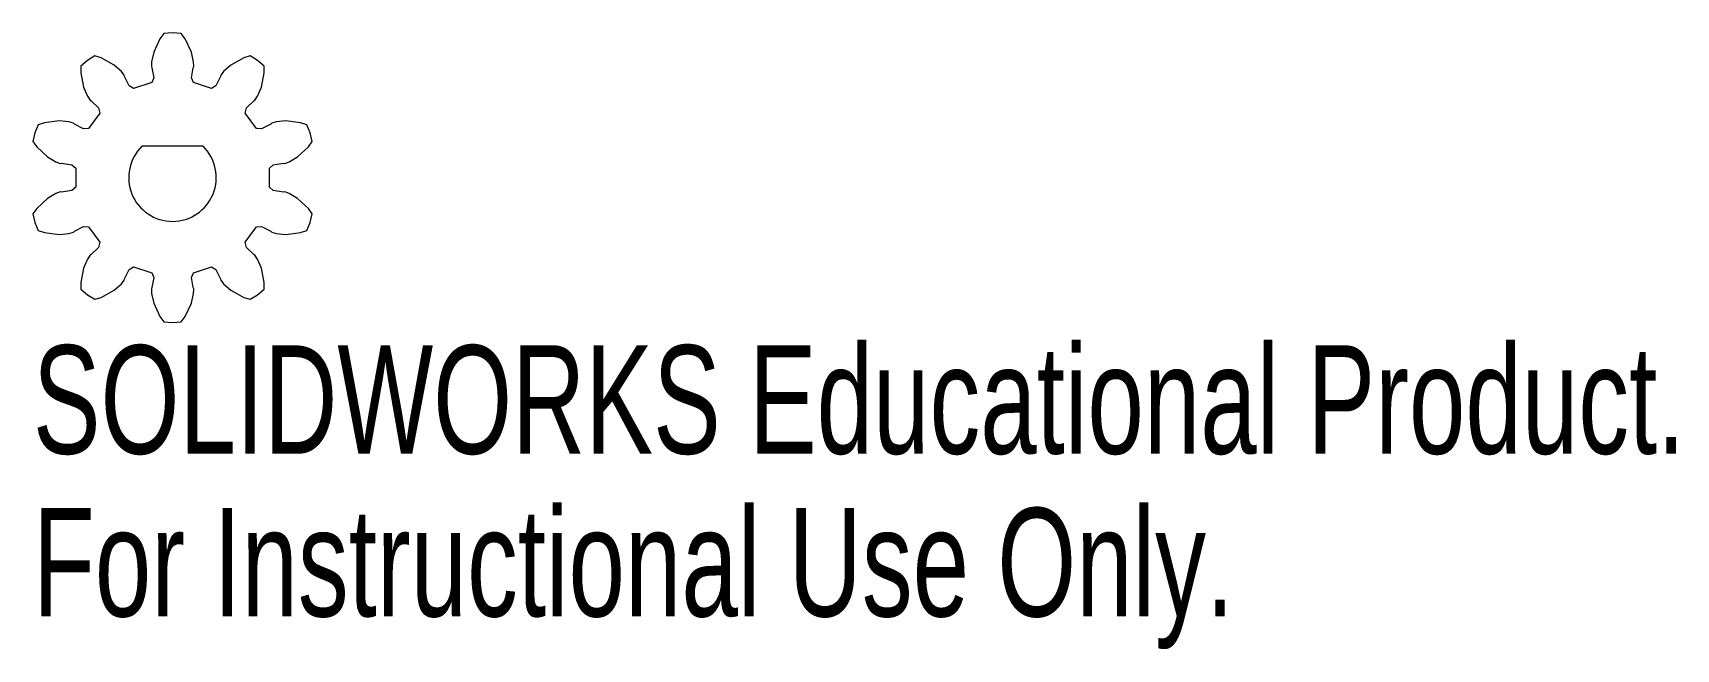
# Model space of a CAD drawing. Header units: inches. Extents: x 0.8 to 3.68, y -0.83 to 0.25.
import ezdxf

# ---------------------------------------------------------------- set-up
doc = ezdxf.new("R2010")
doc.units = ezdxf.units.IN
doc.header["$MEASUREMENT"] = 0
doc.styles.add('SLDTEXTSTYLE0', font='TXT', dxfattribs={"width": 0.7})

msp = doc.modelspace()

# ---------------------------------------------------------------- linework, layer by layer
at = {"color": 7, "linetype": 'Continuous', "lineweight": 15}
for p, q in [((1.0196, 0.2435), (1.0088, 0.2201)), ((1.0267, 0.2529), (1.0196, 0.2435)), ((1.0419, 0.2541), (1.0267, 0.2529)), ((1.0571, 0.2529), (1.0419, 0.2541)), ((1.0642, 0.2435), (1.0571, 0.2529)), ((1.075, 0.2201), (1.0642, 0.2435)), ((0.8926, 0.2055), (0.881, 0.1956)), ((0.9056, 0.2135), (0.8926, 0.2055)), ((0.9168, 0.2101), (0.9056, 0.2135)), ((0.9393, 0.1975), (0.9168, 0.2101)), ((1.005, 0.2034), (1.0048, 0.1951)), ((1.0088, 0.2201), (1.005, 0.2034)), ((1.0788, 0.2034), (1.075, 0.2201)), ((1.079, 0.1951), (1.0788, 0.2034)), ((1.167, 0.2101), (1.1445, 0.1975)), ((1.1782, 0.2135), (1.167, 0.2101)), ((1.1912, 0.2055), (1.1782, 0.2135)), ((1.2028, 0.1956), (1.1912, 0.2055)), ((0.881, 0.1956), (0.8808, 0.1839)), ((0.8808, 0.1839), (0.8857, 0.1586)), ((0.9522, 0.1863), (0.9393, 0.1975)), ((0.9572, 0.1796), (0.9522, 0.1863)), ((0.9577, 0.1774), (0.9572, 0.1796)), ((0.9657, 0.1613), (0.9577, 0.1774)), ((1.0048, 0.1951), (1.0058, 0.193)), ((1.0088, 0.1752), (1.0053, 0.1668)), ((1.0058, 0.193), (1.0088, 0.1752)), ((1.075, 0.1752), (1.0781, 0.193)), ((1.0785, 0.1668), (1.075, 0.1752)), ((1.0781, 0.193), (1.079, 0.1951)), ((1.1261, 0.1774), (1.1181, 0.1613)), ((1.1266, 0.1796), (1.1261, 0.1774)), ((1.1316, 0.1863), (1.1266, 0.1796)), ((1.1445, 0.1975), (1.1316, 0.1863)), ((1.1981, 0.1586), (1.203, 0.1839)), ((1.203, 0.1839), (1.2028, 0.1956)), ((0.8857, 0.1586), (0.8925, 0.1429)), ((0.9735, 0.1564), (0.9657, 0.1613)), ((1.0053, 0.1668), (0.9735, 0.1564)), ((1.1103, 0.1564), (1.0785, 0.1668)), ((1.1181, 0.1613), (1.1103, 0.1564)), ((1.1913, 0.1429), (1.1981, 0.1586)), ((0.8925, 0.1429), (0.8972, 0.1361)), ((0.8972, 0.1361), (0.8992, 0.1349)), ((0.8992, 0.1349), (0.9121, 0.1223)), ((0.9121, 0.1223), (0.9143, 0.1134)), ((1.1695, 0.1134), (1.1717, 0.1223)), ((1.1717, 0.1223), (1.1846, 0.1349)), ((1.1846, 0.1349), (1.1866, 0.1361)), ((1.1866, 0.1361), (1.1913, 0.1429)), ((0.8061, 0.0926), (0.8003, 0.0785)), ((0.8172, 0.0964), (0.8061, 0.0926)), ((0.8428, 0.0995), (0.8172, 0.0964)), ((0.8599, 0.098), (0.8428, 0.0995)), ((0.8678, 0.0955), (0.8599, 0.098)), ((0.8695, 0.094), (0.8678, 0.0955)), ((0.8855, 0.0857), (0.8695, 0.094)), ((0.9143, 0.1134), (0.8946, 0.0863)), ((1.1892, 0.0863), (1.1695, 0.1134)), ((1.2143, 0.094), (1.1983, 0.0857)), ((1.216, 0.0955), (1.2143, 0.094)), ((1.224, 0.098), (1.216, 0.0955)), ((1.241, 0.0995), (1.224, 0.098)), ((1.2666, 0.0964), (1.241, 0.0995)), ((1.2777, 0.0926), (1.2666, 0.0964)), ((1.2835, 0.0785), (1.2777, 0.0926)), ((0.8003, 0.0785), (0.7967, 0.0637)), ((0.7967, 0.0637), (0.8035, 0.0541)), ((0.8946, 0.0863), (0.8855, 0.0857)), ((1.1983, 0.0857), (1.1892, 0.0863)), ((1.2803, 0.0541), (1.2871, 0.0637)), ((1.2871, 0.0637), (1.2835, 0.0785)), ((0.8035, 0.0541), (0.8224, 0.0365)), ((0.8224, 0.0365), (0.837, 0.0277)), ((1.0954, 0.0551), (0.9882, 0.0551)), ((1.2468, 0.0277), (1.2615, 0.0365)), ((1.2615, 0.0365), (1.2803, 0.0541)), ((0.837, 0.0277), (0.8449, 0.0251)), ((0.8449, 0.0251), (0.8472, 0.0253)), ((0.8472, 0.0253), (0.865, 0.0226)), ((0.865, 0.0226), (0.872, 0.0168)), ((0.872, 0.0168), (0.872, -0.0168)), ((1.2118, 0.0168), (1.2188, 0.0226)), ((1.2118, -0.0168), (1.2118, 0.0168)), ((1.2188, 0.0226), (1.2366, 0.0253)), ((1.2366, 0.0253), (1.2389, 0.0251)), ((1.2389, 0.0251), (1.2468, 0.0277)), ((0.837, -0.0277), (0.8224, -0.0365)), ((0.8449, -0.0251), (0.837, -0.0277)), ((0.8472, -0.0253), (0.8449, -0.0251)), ((0.865, -0.0226), (0.8472, -0.0253)), ((0.872, -0.0168), (0.865, -0.0226)), ((1.2188, -0.0226), (1.2118, -0.0168)), ((1.2366, -0.0253), (1.2188, -0.0226)), ((1.2389, -0.0251), (1.2366, -0.0253)), ((1.2468, -0.0277), (1.2389, -0.0251)), ((1.2615, -0.0365), (1.2468, -0.0277)), ((0.8035, -0.0541), (0.7967, -0.0637)), ((0.8224, -0.0365), (0.8035, -0.0541)), ((1.2803, -0.0541), (1.2615, -0.0365)), ((1.2871, -0.0637), (1.2803, -0.0541)), ((0.7967, -0.0637), (0.8003, -0.0785)), ((0.8003, -0.0785), (0.8061, -0.0926)), ((0.8695, -0.094), (0.8855, -0.0857)), ((0.8855, -0.0857), (0.8946, -0.0863)), ((0.8946, -0.0863), (0.9143, -0.1134)), ((1.1695, -0.1134), (1.1892, -0.0863)), ((1.1892, -0.0863), (1.1983, -0.0857)), ((1.1983, -0.0857), (1.2143, -0.094)), ((1.2777, -0.0926), (1.2835, -0.0785)), ((1.2835, -0.0785), (1.2871, -0.0637)), ((0.8061, -0.0926), (0.8172, -0.0964)), ((0.8172, -0.0964), (0.8428, -0.0995)), ((0.8428, -0.0995), (0.8599, -0.098)), ((0.8599, -0.098), (0.8678, -0.0955)), ((0.8678, -0.0955), (0.8695, -0.094)), ((0.9143, -0.1134), (0.9121, -0.1223)), ((1.1717, -0.1223), (1.1695, -0.1134)), ((1.2143, -0.094), (1.216, -0.0955)), ((1.216, -0.0955), (1.224, -0.098)), ((1.224, -0.098), (1.241, -0.0995)), ((1.241, -0.0995), (1.2666, -0.0964)), ((1.2666, -0.0964), (1.2777, -0.0926)), ((0.8925, -0.1429), (0.8857, -0.1586)), ((0.8972, -0.1361), (0.8925, -0.1429)), ((0.8992, -0.1349), (0.8972, -0.1361)), ((0.9121, -0.1223), (0.8992, -0.1349)), ((1.1846, -0.1349), (1.1717, -0.1223)), ((1.1866, -0.1361), (1.1846, -0.1349)), ((1.1913, -0.1429), (1.1866, -0.1361)), ((1.1981, -0.1586), (1.1913, -0.1429)), ((0.8857, -0.1586), (0.8808, -0.1839)), ((0.9577, -0.1774), (0.9657, -0.1613)), ((0.9657, -0.1613), (0.9735, -0.1564)), ((0.9735, -0.1564), (1.0053, -0.1668)), ((1.0053, -0.1668), (1.0088, -0.1752)), ((1.075, -0.1752), (1.0785, -0.1668)), ((1.0785, -0.1668), (1.1103, -0.1564)), ((1.1103, -0.1564), (1.1181, -0.1613)), ((1.1181, -0.1613), (1.1261, -0.1774)), ((1.203, -0.1839), (1.1981, -0.1586)), ((0.8808, -0.1839), (0.881, -0.1956)), ((0.881, -0.1956), (0.8926, -0.2055)), ((0.9168, -0.2101), (0.9393, -0.1975)), ((0.9393, -0.1975), (0.9522, -0.1863)), ((0.9522, -0.1863), (0.9572, -0.1796)), ((0.9572, -0.1796), (0.9577, -0.1774)), ((1.0058, -0.193), (1.0048, -0.1951)), ((1.0048, -0.1951), (1.005, -0.2034)), ((1.0088, -0.1752), (1.0058, -0.193)), ((1.0781, -0.193), (1.075, -0.1752)), ((1.079, -0.1951), (1.0781, -0.193)), ((1.0788, -0.2034), (1.079, -0.1951)), ((1.1261, -0.1774), (1.1266, -0.1796)), ((1.1266, -0.1796), (1.1316, -0.1863)), ((1.1316, -0.1863), (1.1445, -0.1975)), ((1.1445, -0.1975), (1.167, -0.2101)), ((1.1912, -0.2055), (1.2028, -0.1956)), ((1.2028, -0.1956), (1.203, -0.1839)), ((0.8926, -0.2055), (0.9056, -0.2135)), ((0.9056, -0.2135), (0.9168, -0.2101)), ((1.005, -0.2034), (1.0088, -0.2201)), ((1.0088, -0.2201), (1.0196, -0.2435)), ((1.0642, -0.2435), (1.075, -0.2201)), ((1.075, -0.2201), (1.0788, -0.2034)), ((1.167, -0.2101), (1.1782, -0.2135)), ((1.1782, -0.2135), (1.1912, -0.2055)), ((1.0196, -0.2435), (1.0267, -0.2529)), ((1.0267, -0.2529), (1.0419, -0.2541)), ((1.0419, -0.2541), (1.0571, -0.2529)), ((1.0571, -0.2529), (1.0642, -0.2435))]:
    msp.add_line(p, q, dxfattribs=at)
msp.add_arc((1.0418, 0.0001), 0.0768, 134.2411, 45.7589, dxfattribs=at)

# ---------------------------------------------------------------- texts
at = {"color": 7, "linetype": 'Continuous', "char_height": 0.1903, "attachment_point": 1, "style": 'SLDTEXTSTYLE0'}
for s, insert in [('SOLIDWORKS Educational Product.', (0.7967, -0.2942)), ('For Instructional Use Only.', (0.7967, -0.5797))]:
    msp.add_mtext(s, dxfattribs=dict(at, insert=insert))

doc.saveas('drawing.dxf')
